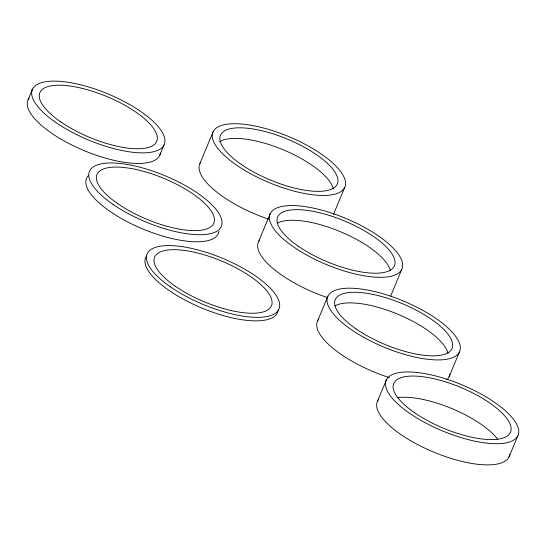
<?xml version="1.0" encoding="UTF-8"?>
<svg xmlns="http://www.w3.org/2000/svg" width="546" height="546" viewBox="0 0 546 546"><rect width="100%" height="100%" fill="white"/><g stroke="black" fill="none" stroke-linecap="round" stroke-linejoin="round"><path stroke-width="0.82" d="M28.146 99.645L32.555 89.059M159.63 155.514L164.039 144.922A71.444 25.02 22.6 0 0 74.952 83.524A71.444 25.02 22.6 0 0 55.91 122.522A71.444 25.02 22.6 0 0 164.039 144.922M199.952 163.425L213.179 131.654M258.531 241.748L270.284 213.506M333.374 214.646L344.663 187.517A71.444 25.02 22.6 0 0 255.569 126.119A71.444 25.02 22.6 0 0 236.527 165.124A71.444 25.02 22.6 0 0 344.663 187.517M317.642 320.836L327.928 296.13M390.67 296.048L401.767 269.376A71.444 25.02 22.6 0 0 312.681 207.971A71.444 25.02 22.6 0 0 293.639 246.976A71.444 25.02 22.6 0 0 401.767 269.376M377.552 401.078L386.37 379.893M449.126 376.706L459.411 351.993A71.444 25.02 22.6 0 0 370.318 290.595A71.444 25.02 22.6 0 0 351.276 329.593A71.444 25.02 22.6 0 0 459.411 351.993M509.036 456.941L517.854 435.763A71.444 25.02 22.6 0 0 428.76 374.358A71.444 25.02 22.6 0 0 409.718 413.363A71.444 25.02 22.6 0 0 517.854 435.763M277.272 223.321A63.281 22.161 22.6 0 1 340.595 231.763A63.281 22.161 22.6 0 1 390.383 270.768M327.184 297.515A71.444 25.02 22.6 0 1 259.596 240.069M449.911 374.201A71.444 25.02 22.6 0 1 446.594 379.886M389.394 377.627A71.444 25.02 22.6 0 1 318.707 319.157M334.91 305.937A63.281 22.161 22.6 0 1 398.232 314.387A63.281 22.161 22.6 0 1 448.027 353.385M509.821 454.436A71.444 25.02 22.6 0 1 433.155 451.89A71.444 25.02 22.6 0 1 378.617 399.392M397.734 397.611A63.281 22.161 22.6 0 1 497.672 439.209M268.612 219.192A71.444 25.02 22.6 0 1 200.621 162.285M219.581 141.83A63.281 22.161 22.6 0 1 282.726 149.59A63.281 22.161 22.6 0 1 333.278 188.916M219.001 231.333A71.444 25.02 22.6 0 1 141.475 228.426A71.444 25.02 22.6 0 1 88.234 175.771M278.105 310.421A71.444 25.02 22.6 0 1 202.307 308.237A71.444 25.02 22.6 0 1 146.499 255.924M160.422 153.01A71.444 25.02 22.6 0 1 83.756 150.464A71.444 25.02 22.6 0 1 29.218 97.966M298.478 246.342A63.281 22.161 22.6 0 0 394.26 266.182A63.281 22.161 22.6 0 0 315.349 211.8A63.281 22.161 22.6 0 0 298.478 246.342M356.122 328.965A63.281 22.161 22.6 0 0 451.897 348.798A63.281 22.161 22.6 0 0 372.986 294.417A63.281 22.161 22.6 0 0 356.122 328.965M414.564 412.728A63.281 22.161 22.6 0 0 510.339 432.568A63.281 22.161 22.6 0 0 431.429 378.187A63.281 22.161 22.6 0 0 414.564 412.728M241.373 164.489A63.281 22.161 22.6 0 0 337.148 184.33A63.281 22.161 22.6 0 0 258.238 129.941A63.281 22.161 22.6 0 0 241.373 164.489M113.015 204.381A71.444 25.02 22.6 0 0 221.15 226.781A71.444 25.02 22.6 0 0 132.057 165.377A71.444 25.02 22.6 0 0 113.015 204.381M117.861 203.747A63.281 22.161 22.6 0 0 213.636 223.587A63.281 22.161 22.6 0 0 134.726 169.199A63.281 22.161 22.6 0 0 117.861 203.747M170.652 286.998A71.444 25.02 22.6 0 0 278.788 309.398A71.444 25.02 22.6 0 0 189.694 247.993A71.444 25.02 22.6 0 0 170.652 286.998M175.498 286.37A63.281 22.161 22.6 0 0 271.273 306.204A63.281 22.161 22.6 0 0 192.363 251.822A63.281 22.161 22.6 0 0 175.498 286.37M60.749 121.894A63.281 22.161 22.6 0 0 156.531 141.728A63.281 22.161 22.6 0 0 77.621 87.346A63.281 22.161 22.6 0 0 60.749 121.894"/></g></svg>
